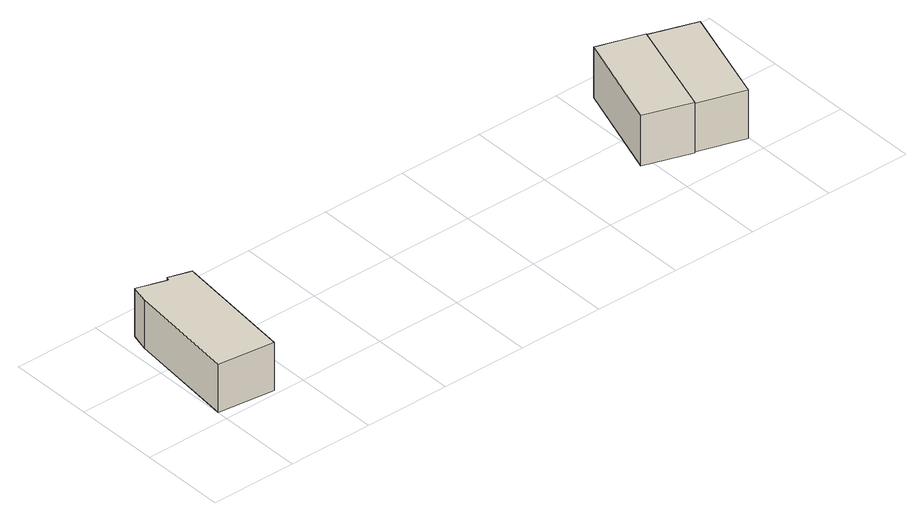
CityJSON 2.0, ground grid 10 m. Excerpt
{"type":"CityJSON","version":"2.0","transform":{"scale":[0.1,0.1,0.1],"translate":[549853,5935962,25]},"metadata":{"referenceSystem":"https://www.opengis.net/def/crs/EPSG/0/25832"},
"CityObjects":{
"building1":{"type":"Building","attributes":{"Gemeindeschluessel":"02200227","Geometrietyp2DReferenz":"3000","BezugspunktDach":"2000","function":"31001_1010","measuredHeight":7.41,"storeysAboveGround":1},"address":[{"country":"Germany","locality":"Hamburg","thoroughfareName":"Tinsdaler Kirchenweg","postcode":"22559"}],"geometry":[{"type":"Solid","lod":"1","boundaries":[[[[0,1,2,3,4,5,6]],[[7,8,9,10,11,12,13]],[[5,7,13,6]],[[4,8,7,5]],[[3,9,8,4]],[[2,10,9,3]],[[1,11,10,2]],[[0,12,11,1]],[[6,13,12,0]]]]}]},
"building2":{"type":"Building","attributes":{"Gemeindeschluessel":"02200227","Geometrietyp2DReferenz":"3000","BezugspunktDach":"2000","function":"31001_1010","measuredHeight":7.97,"storeysAboveGround":1},"address":[{"country":"Germany","locality":"Hamburg","thoroughfareNumber":"10","thoroughfareName":"Tronjeweg","postcode":"22559"}],"geometry":[{"type":"Solid","lod":"1","boundaries":[[[[14,15,16,17]],[[18,19,20,21]],[[16,18,21,17]],[[15,19,18,16]],[[14,20,19,15]],[[17,21,20,14]]]]}]},
"building3":{"type":"Building","attributes":{"Gemeindeschluessel":"02200227","Geometrietyp2DReferenz":"3000","BezugspunktDach":"2000","function":"31001_1010","measuredHeight":7.81,"storeysAboveGround":1},"address":[{"country":"Germany","locality":"Hamburg","thoroughfareNumber":"9","thoroughfareName":"Tronjeweg","postcode":"22559"}],"geometry":[{"type":"Solid","lod":"1","boundaries":[[[[22,23,24,25]],[[26,27,28,29]],[[24,26,29,25]],[[23,27,26,24]],[[22,28,27,23]],[[25,29,28,22]]]]}]}
},
"vertices":[
[55,153,6],[57,157,6],[83,149,6],[67,5,6],[1,13,6],[15,143,6],[21,164,6],[15,143,65],[1,13,65],[67,5,65],[83,149,65],[57,157,65],[55,153,65],[21,164,65],
[611,155,24],[665,138,24],[627,19,24],[572,37,24],[627,19,86],[665,138,86],[611,155,86],[572,37,86],
[665,138,25],[720,120,25],[682,2,25],[627,19,25],[682,2,85],[720,120,85],[665,138,85],[627,19,85]
]}
